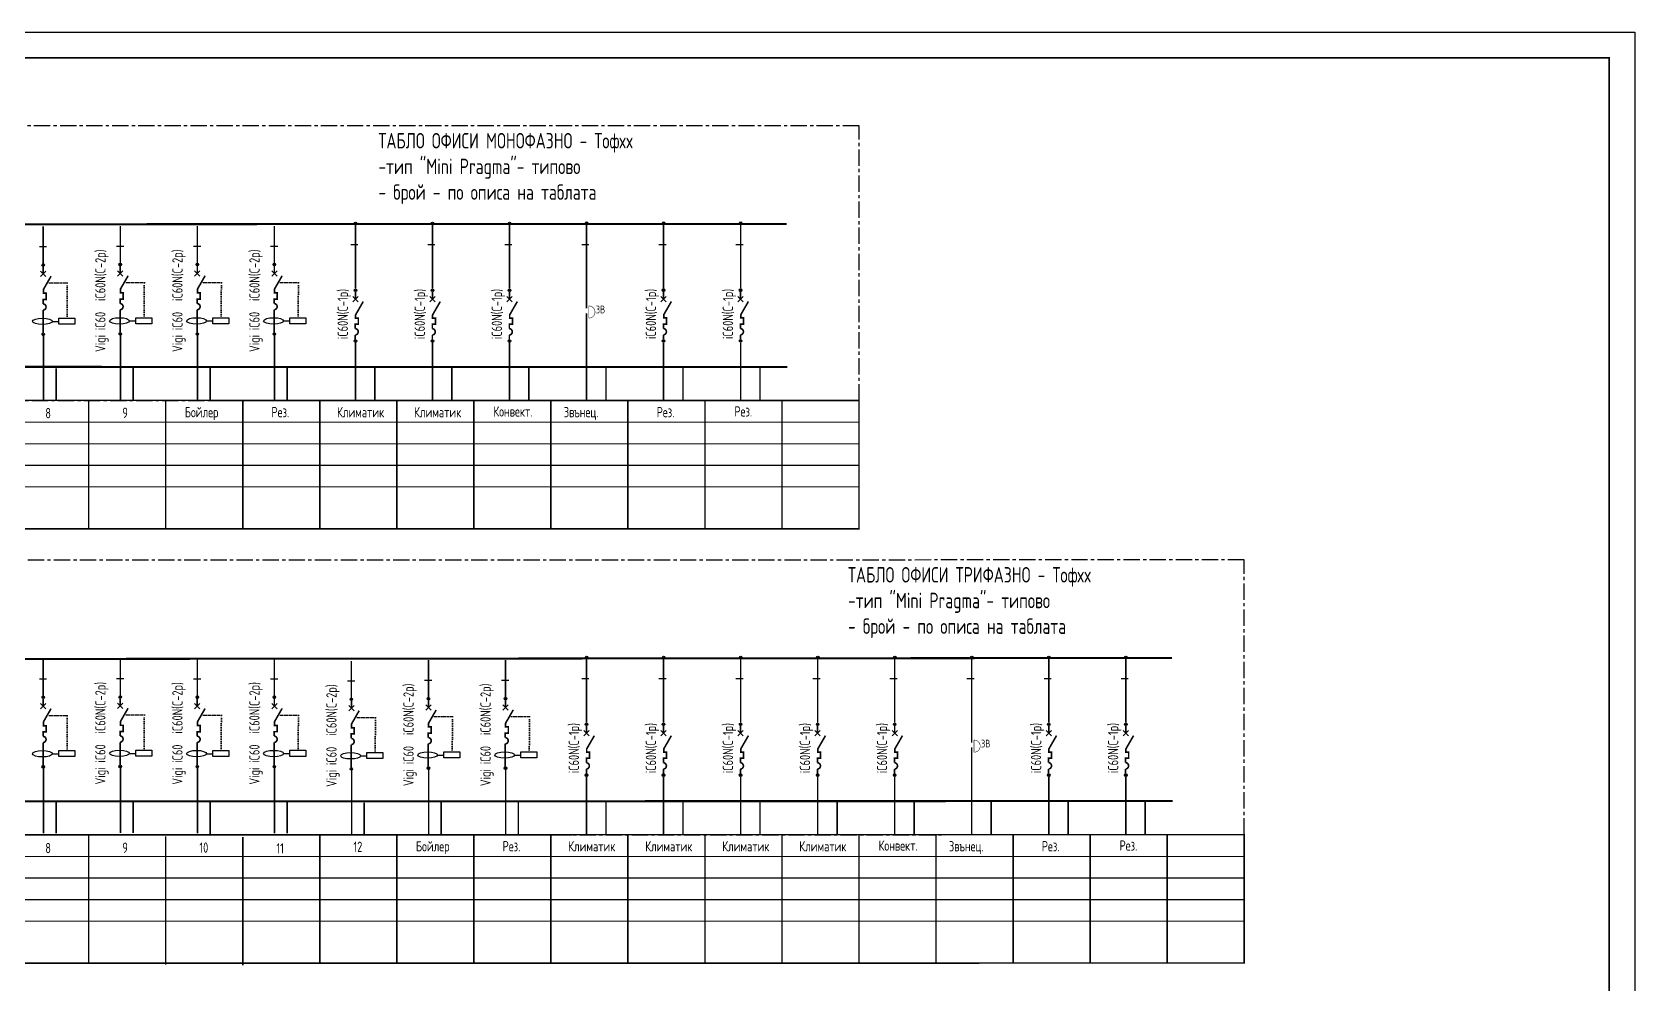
# Model space of a CAD drawing. Extents: x 25325 to 182345, y 3956 to 147305.
# Drawn here: x 29376 to 32497, y 10436 to 12289 of the extents above; entities that cross this region are included whole.
import ezdxf

# ---------------------------------------------------------------- set-up
doc = ezdxf.new("R2010")
doc.units = 0
doc.header["$MEASUREMENT"] = 0
doc.header["$PDMODE"] = 32
doc.header["$PDSIZE"] = 5
for name, pattern in [('ACAD_ISO07W100', [3.5, 0.5, -3]), ('CENTER', [50.8, 31.75, -6.35, 6.35, -6.35]), ('DASHED', [0.75, 0.5, -0.25])]:
    doc.linetypes.add(name, pattern=pattern)
doc.layers.get('0').update_dxf_attribs({"linetype": 'CONTINUOUS'})
doc.layers.add('CAT6A UNDERGROUND PORTS ROUTING', color=1, linetype='CONTINUOUS')
doc.layers.add('ELSH', color=111, linetype='CONTINUOUS')
doc.styles.get("Standard").update_dxf_attribs({"font": 'simplex.shx', "width": 0.7, "height": 10})

# ---------------------------------------------------------------- blocks, each defined once
blk = doc.blocks.new('A2_M100')
at = {"ltscale": 30}
blk.add_lwpolyline([(0, 4200), (5940.6, 4200), (5940.6, 0), (0, 0)], close=True, dxfattribs=at)
at = {"const_width": 3}
blk.add_lwpolyline([(5890.6, 4150), (200, 4150), (200, 50), (5890.6, 50)], close=True, dxfattribs=at)

msp = doc.modelspace()

# ---------------------------------------------------------------- linework, layer by layer
at = {"layer": 'CAT6A UNDERGROUND PORTS ROUTING', "const_width": 1}
for points in [[(30460.46, 11756.19), (30460.46, 11732.4, 1.0160314), (30460.37, 11756.1, 0.9803125)], [(31210.46, 10911.03), (31210.46, 10887.24, 1.0160314), (31210.37, 10910.94, 0.9803125)]]:
    msp.add_lwpolyline(points, format="xyb", dxfattribs=at)
at = {"layer": 'ELSH'}
for p, q in [((29390.63, 11871.82), (29404.63, 11871.82)), ((29540.63, 11872.58), (29554.63, 11872.58)), ((29690.63, 11872.58), (29704.63, 11872.58)), ((29840.63, 11872.58), (29854.63, 11872.58)), ((29996.72, 11875.61, -9708.4), (30010.72, 11875.61, -9708.4)), ((30146.72, 11875.61, -9708.4), (30160.72, 11875.61, -9708.4)), ((30296.72, 11875.61, -9708.4), (30310.72, 11875.61, -9708.4)), ((30446.72, 11875.75, -9708.4), (30460.72, 11875.75, -9708.4)), ((30596.72, 11875.75, -9708.4), (30610.72, 11875.75, -9708.4)), ((30746.72, 11875.75, -9708.4), (30760.72, 11875.75, -9708.4)), ((29392.83, 11823.84), (29403.23, 11813.45)), ((29392.83, 11813.45), (29403.23, 11823.84)), ((29542.83, 11824.6), (29553.23, 11814.21)), ((29542.83, 11814.21), (29553.23, 11824.6)), ((29692.83, 11824.6), (29703.23, 11814.21)), ((29692.83, 11814.21), (29703.23, 11824.6)), ((29842.83, 11824.6), (29853.23, 11814.21)), ((29842.83, 11814.21), (29853.23, 11824.6)), ((30000.73, 11774.44, -9708.4), (30011.13, 11764.05, -9708.4)), ((30000.73, 11764.05, -9708.4), (30011.13, 11774.44, -9708.4)), ((30150.73, 11774.44, -9708.4), (30161.13, 11764.05, -9708.4)), ((30150.73, 11764.05, -9708.4), (30161.13, 11774.44, -9708.4)), ((30300.73, 11774.44, -9708.4), (30311.13, 11764.05, -9708.4)), ((30300.73, 11764.05, -9708.4), (30311.13, 11774.44, -9708.4)), ((30600.73, 11774.59, -9708.4), (30611.13, 11764.19, -9708.4)), ((30600.73, 11764.19, -9708.4), (30611.13, 11774.59, -9708.4)), ((30750.73, 11774.59, -9708.4), (30761.13, 11764.19, -9708.4)), ((30750.73, 11764.19, -9708.4), (30761.13, 11774.59, -9708.4)), ((26886.49, 11530.74), (30986.49, 11529.94)), ((26886.49, 11488.74), (30986.49, 11487.94)), ((26886.49, 11446.74), (30986.49, 11445.94)), ((26886.49, 11404.74), (30986.49, 11403.94)), ((29390.63, 11029.88), (29404.63, 11029.88)), ((29540.63, 11030.64), (29554.63, 11030.64)), ((29690.63, 11030.15), (29704.63, 11030.15)), ((29840.63, 11030.29), (29854.63, 11030.29)), ((29990.63, 11025.9), (30004.63, 11025.9)), ((30140.63, 11027.42), (30154.63, 11027.42)), ((30290.63, 11027.42), (30304.63, 11027.42)), ((30446.72, 11030.45, -9708.4), (30460.72, 11030.45, -9708.4)), ((30596.72, 11030.45, -9708.4), (30610.72, 11030.45, -9708.4)), ((30746.72, 11030.45, -9708.4), (30760.72, 11030.45, -9708.4)), ((30896.72, 11030.45, -9708.4), (30910.72, 11030.45, -9708.4)), ((31046.72, 11030.45, -9708.4), (31060.72, 11030.45, -9708.4)), ((31196.72, 11030.59, -9708.4), (31210.72, 11030.59, -9708.4)), ((31346.72, 11030.59, -9708.4), (31360.72, 11030.59, -9708.4)), ((31496.72, 11030.59, -9708.4), (31510.72, 11030.59, -9708.4)), ((29392.83, 10981.9), (29403.22, 10971.5)), ((29392.83, 10971.5), (29403.22, 10981.9)), ((29542.83, 10982.66), (29553.22, 10972.26)), ((29542.83, 10972.26), (29553.22, 10982.66)), ((29692.83, 10982.17), (29703.22, 10971.78)), ((29692.83, 10971.78), (29703.22, 10982.17)), ((29842.83, 10982.31), (29853.22, 10971.92)), ((29842.83, 10971.92), (29853.22, 10982.31)), ((29992.83, 10977.92), (30003.23, 10967.52)), ((29992.83, 10967.52), (30003.23, 10977.92)), ((30142.83, 10979.44), (30153.23, 10969.05)), ((30142.83, 10969.05), (30153.23, 10979.44)), ((30292.83, 10979.44), (30303.23, 10969.05)), ((30292.83, 10969.05), (30303.23, 10979.44)), ((30450.73, 10929.28, -9708.4), (30461.13, 10918.89, -9708.4)), ((30450.73, 10918.89, -9708.4), (30461.13, 10929.28, -9708.4)), ((30600.73, 10929.28, -9708.4), (30611.13, 10918.89, -9708.4)), ((30600.73, 10918.89, -9708.4), (30611.13, 10929.28, -9708.4)), ((30750.73, 10929.28, -9708.4), (30761.13, 10918.89, -9708.4)), ((30750.73, 10918.89, -9708.4), (30761.13, 10929.28, -9708.4)), ((30900.73, 10929.28, -9708.4), (30911.13, 10918.89, -9708.4)), ((30900.73, 10918.89, -9708.4), (30911.13, 10929.28, -9708.4)), ((31050.73, 10929.28, -9708.4), (31061.13, 10918.89, -9708.4)), ((31050.73, 10918.89, -9708.4), (31061.13, 10929.28, -9708.4)), ((31350.73, 10929.43, -9708.4), (31361.13, 10919.03, -9708.4)), ((31350.73, 10919.03, -9708.4), (31361.13, 10929.43, -9708.4)), ((31500.73, 10929.43, -9708.4), (31511.13, 10919.03, -9708.4)), ((31500.73, 10919.03, -9708.4), (31511.13, 10929.43, -9708.4)), ((26886.49, 10683.97), (31736.49, 10684.78)), ((26886.49, 10641.97), (31736.49, 10642.78)), ((26886.49, 10599.97), (31736.49, 10600.78)), ((26886.49, 10557.97), (31736.49, 10558.78))]:
    msp.add_line(p, q, dxfattribs=at)
at = {"layer": 'ELSH', "linetype": 'CENTER'}
for points in [[(26886.49, 11572.74), (30986.49, 11571.94), (30986.49, 12106.71), (26886.49, 12107.5)], [(26886.49, 10725.97), (31736.49, 10726.78), (31736.49, 11261.55), (26886.49, 11260.74)]]:
    msp.add_lwpolyline(points, close=True, dxfattribs=at)
at = {"layer": 'ELSH', "flags": 128}
for points, const_width in [([(28111.09, 11914.51), (30845.85, 11915.86)], 4), ([(29486.49, 11571.8), (29486.49, 11321.81)], 3), ([(29636.49, 11571.8), (29636.49, 11321.81)], 3), ([(29786.49, 11571.8), (29786.49, 11321.81)], 3), ([(29936.49, 11571.8), (29936.49, 11321.81)], 3), ([(30086.49, 11571.8), (30086.49, 11321.81)], 3), ([(30236.49, 11571.8), (30236.49, 11321.81)], 3), ([(30386.49, 11571.8), (30386.49, 11321.81)], 3), ([(30536.49, 11571.94), (30536.49, 11321.95)], 3), ([(30686.49, 11571.94), (30686.49, 11321.95)], 3), ([(30836.49, 11571.94), (30836.49, 11321.95)], 3), ([(28111.09, 11067.74), (31595.85, 11070.7)], 4), ([(29486.49, 10725.03), (29486.49, 10475.04)], 3), ([(29636.49, 10723.66), (29636.49, 10473.67)], 3), ([(29786.49, 10722.29), (29786.49, 10472.29)], 3), ([(29936.49, 10725.11), (29936.49, 10475.12)], 3), ([(30086.49, 10726.64), (30086.49, 10476.65)], 3), ([(30236.49, 10726.64), (30236.49, 10476.65)], 3), ([(30386.49, 10726.64), (30386.49, 10476.65)], 3), ([(30536.49, 10726.64), (30536.49, 10476.65)], 3), ([(30686.49, 10726.64), (30686.49, 10476.65)], 3), ([(30836.49, 10726.64), (30836.49, 10476.65)], 3), ([(30986.49, 10726.64), (30986.49, 10476.65)], 3), ([(31136.49, 10726.64), (31136.49, 10476.65)], 3), ([(31286.49, 10726.78), (31286.49, 10476.79)], 3), ([(31436.49, 10726.78), (31436.49, 10476.79)], 3), ([(31586.49, 10726.78), (31586.49, 10476.79)], 3)]:
    msp.add_lwpolyline(points, dxfattribs=dict(at, const_width=const_width))
at = {"layer": 'ELSH'}
for points, const_width in [([(29398.03, 11836.58), (29398.03, 11910.88)], 3), ([(29548.03, 11837.34), (29548.03, 11911.64)], 3), ([(29698.03, 11837.34), (29698.03, 11911.64)], 3), ([(29848.03, 11837.34), (29848.03, 11911.64)], 3), ([(29398.03, 11833.59), (29398.03, 11818.64)], 3.15), ([(29548.03, 11834.35), (29548.03, 11819.41)], 3.15), ([(29698.03, 11834.35), (29698.03, 11819.41)], 3.15), ([(29848.03, 11834.35), (29848.03, 11819.41)], 3.15), ([(29398.51, 11698.56), (29398.51, 11571.04)], 3), ([(29548.51, 11699.32), (29548.51, 11571.8)], 3), ([(29698.51, 11699.32), (29698.51, 11571.8)], 3), ([(29848.51, 11699.32), (29848.51, 11571.8)], 3), ([(29398.03, 10994.63), (29398.03, 11068.94)], 3), ([(29548.03, 10995.39), (29548.03, 11069.7)], 3), ([(29698.02, 10994.91), (29698.02, 11069.22)], 3), ([(29848.02, 10995.05), (29848.02, 11069.35)], 3), ([(29998.03, 10990.65), (29998.03, 11064.96)], 3), ([(30148.03, 10992.18), (30148.03, 11066.49)], 3), ([(30298.03, 10992.18), (30298.03, 11066.49)], 3), ([(29398.03, 10991.65), (29398.03, 10976.7)], 3.15), ([(29548.03, 10992.41), (29548.03, 10977.46)], 3.15), ([(29698.02, 10991.93), (29698.02, 10976.98)], 3.15), ([(29848.02, 10992.06), (29848.02, 10977.12)], 3.15), ([(29998.03, 10987.67), (29998.03, 10972.72)], 3.15), ([(30148.03, 10989.2), (30148.03, 10974.25)], 3.15), ([(30298.03, 10989.2), (30298.03, 10974.25)], 3.15), ([(29398.51, 10856.61), (29398.51, 10729.09)], 3), ([(29548.51, 10857.38), (29548.51, 10729.86)], 3), ([(29698.51, 10856.89), (29698.51, 10729.37)], 3), ([(29848.51, 10857.03), (29848.51, 10729.51)], 3), ([(29998.51, 10852.63), (29998.51, 10725.11)], 3), ([(30148.51, 10854.16), (30148.51, 10726.64)], 3), ([(30298.51, 10854.16), (30298.51, 10726.64)], 3)]:
    msp.add_lwpolyline(points, dxfattribs=dict(at, const_width=const_width))
at = {"layer": 'ELSH', "elevation": -9708.4}
for points, const_width in [([(30005.93, 11915.04), (30005.93, 11789.8)], 3), ([(30155.93, 11915.04), (30155.93, 11789.8)], 3), ([(30305.93, 11915.04), (30305.93, 11789.8)], 3), ([(30455.93, 11915.18), (30455.93, 11751.15)], 3), ([(30605.93, 11915.18), (30605.93, 11789.94)], 3), ([(30755.93, 11915.18), (30755.93, 11789.94)], 3), ([(30005.93, 11784.19), (30005.93, 11769.25)], 3.15), ([(30155.93, 11784.19), (30155.93, 11769.25)], 3.15), ([(30305.93, 11784.19), (30305.93, 11769.25)], 3.15), ([(30605.93, 11784.34), (30605.93, 11769.39)], 3.15), ([(30755.93, 11784.34), (30755.93, 11769.39)], 3.15), ([(30455.93, 11741.85), (30455.93, 11573.08)], 3), ([(30005.93, 11684.47), (30005.93, 11572.94)], 3), ([(30155.93, 11684.47), (30155.93, 11572.94)], 3), ([(30305.93, 11684.47), (30305.93, 11572.94)], 3), ([(30605.93, 11684.61), (30605.93, 11573.08)], 3), ([(30755.93, 11684.61), (30755.93, 11573.08)], 3), ([(30455.93, 11069.88), (30455.93, 10944.64)], 3), ([(30605.93, 11069.88), (30605.93, 10944.64)], 3), ([(30755.93, 11069.88), (30755.93, 10944.64)], 3), ([(30905.93, 11069.88), (30905.93, 10944.64)], 3), ([(31055.93, 11069.88), (31055.93, 10944.64)], 3), ([(31205.93, 11070.02), (31205.93, 10905.99)], 3), ([(31355.93, 11070.02), (31355.93, 10944.79)], 3), ([(31505.93, 11070.02), (31505.93, 10944.79)], 3), ([(30455.93, 10939.04), (30455.93, 10924.09)], 3.15), ([(30605.93, 10939.04), (30605.93, 10924.09)], 3.15), ([(30755.93, 10939.04), (30755.93, 10924.09)], 3.15), ([(30905.93, 10939.04), (30905.93, 10924.09)], 3.15), ([(31055.93, 10939.04), (31055.93, 10924.09)], 3.15), ([(31355.93, 10939.18), (31355.93, 10924.23)], 3.15), ([(31505.93, 10939.18), (31505.93, 10924.23)], 3.15), ([(31205.93, 10896.69), (31205.93, 10727.92)], 3), ([(30455.93, 10839.31), (30455.93, 10727.78)], 3), ([(30605.93, 10839.31), (30605.93, 10727.78)], 3), ([(30755.93, 10839.31), (30755.93, 10727.78)], 3), ([(30905.93, 10839.31), (30905.93, 10727.78)], 3), ([(31055.93, 10839.31), (31055.93, 10727.78)], 3), ([(31355.93, 10839.45), (31355.93, 10727.92)], 3), ([(31505.93, 10839.45), (31505.93, 10727.92)], 3)]:
    msp.add_lwpolyline(points, dxfattribs=dict(at, const_width=const_width))
at = {"layer": 'ELSH', "const_width": 3.15}
for points in [[(29413.25, 11814.04), (29398.31, 11788.12), (29398.31, 11780.77), (29403.66, 11780.77), (29403.66, 11768.77), (29397.74, 11768.77), (29397.74, 11760.05, -0.9529545), (29397.74, 11747.94), (29397.74, 11703.24)], [(29563.25, 11814.8), (29548.31, 11788.88), (29548.31, 11781.53), (29553.66, 11781.53), (29553.66, 11769.53), (29547.74, 11769.53), (29547.74, 11760.81, -0.9529545), (29547.74, 11748.7), (29547.74, 11704.01)], [(29713.25, 11814.8), (29698.31, 11788.88), (29698.31, 11781.53), (29703.66, 11781.53), (29703.66, 11769.53), (29697.74, 11769.53), (29697.74, 11760.81, -0.9529545), (29697.74, 11748.7), (29697.74, 11704.01)], [(29863.25, 11814.8), (29848.31, 11788.88), (29848.31, 11781.53), (29853.66, 11781.53), (29853.66, 11769.53), (29847.74, 11769.53), (29847.74, 11760.81, -0.9529545), (29847.74, 11748.7), (29847.74, 11704.01)], [(29413.24, 10972.1), (29398.3, 10946.18), (29398.3, 10938.83), (29403.66, 10938.83), (29403.66, 10926.82), (29397.74, 10926.82), (29397.74, 10918.1, -0.9529545), (29397.74, 10905.99), (29397.74, 10861.3)], [(29563.24, 10972.86), (29548.3, 10946.94), (29548.3, 10939.59), (29553.66, 10939.59), (29553.66, 10927.59), (29547.74, 10927.59), (29547.74, 10918.87, -0.9529545), (29547.74, 10906.75), (29547.74, 10862.06)], [(29713.24, 10972.37), (29698.3, 10946.46), (29698.3, 10939.1), (29703.66, 10939.1), (29703.66, 10927.1), (29697.74, 10927.1), (29697.74, 10918.38, -0.9529545), (29697.74, 10906.27), (29697.74, 10861.58)], [(29863.24, 10972.51), (29848.3, 10946.59), (29848.3, 10939.24), (29853.66, 10939.24), (29853.66, 10927.24), (29847.74, 10927.24), (29847.74, 10918.52, -0.9529545), (29847.74, 10906.41), (29847.74, 10861.72)], [(30013.25, 10968.12), (29998.31, 10942.2), (29998.31, 10934.85), (30003.66, 10934.85), (30003.66, 10922.84), (29997.74, 10922.84), (29997.74, 10914.13, -0.9529545), (29997.74, 10902.01), (29997.74, 10857.32)], [(30163.25, 10969.64), (30148.31, 10943.73), (30148.31, 10936.37), (30153.66, 10936.37), (30153.66, 10924.37), (30147.74, 10924.37), (30147.74, 10915.65, -0.9529545), (30147.74, 10903.54), (30147.74, 10858.85)], [(30313.25, 10969.64), (30298.31, 10943.73), (30298.31, 10936.37), (30303.66, 10936.37), (30303.66, 10924.37), (30297.74, 10924.37), (30297.74, 10915.65, -0.9529545), (30297.74, 10903.54), (30297.74, 10858.85)]]:
    msp.add_lwpolyline(points, format="xyb", dxfattribs=at)
at = {"layer": 'ELSH', "linetype": 'ACAD_ISO07W100'}
for points in [[(29444.46, 11732.43), (29444.89, 11800.91), (29406.26, 11800.91)], [(29594.46, 11733.19), (29594.89, 11801.68), (29556.26, 11801.68)], [(29744.46, 11733.19), (29744.89, 11801.68), (29706.26, 11801.68)], [(29894.46, 11733.19), (29894.89, 11801.68), (29856.26, 11801.68)], [(29444.46, 10890.49), (29444.89, 10958.97), (29406.25, 10958.97)], [(29594.46, 10891.25), (29594.89, 10959.73), (29556.25, 10959.73)], [(29744.45, 10890.76), (29744.89, 10959.25), (29706.25, 10959.25)], [(29894.45, 10890.9), (29894.88, 10959.39), (29856.25, 10959.39)], [(30194.46, 10888.03), (30194.89, 10956.52), (30156.26, 10956.52)], [(30344.46, 10888.03), (30344.89, 10956.52), (30306.26, 10956.52)], [(30044.46, 10886.51), (30044.89, 10954.99), (30006.26, 10954.99)]]:
    msp.add_lwpolyline(points, dxfattribs=at)
at = {"layer": 'ELSH', "const_width": 3.15, "elevation": -9708.4}
for points in [[(30021.15, 11764.64), (30006.21, 11738.72), (30006.21, 11732.53), (30011.56, 11732.53), (30011.56, 11720.52), (30005.64, 11720.52), (30005.64, 11711.81, -0.9529545), (30005.64, 11699.69), (30005.64, 11690.28)], [(30171.15, 11764.64), (30156.21, 11738.72), (30156.21, 11732.53), (30161.56, 11732.53), (30161.56, 11720.52), (30155.64, 11720.52), (30155.64, 11711.81, -0.9529545), (30155.64, 11699.69), (30155.64, 11690.28)], [(30321.15, 11764.64), (30306.21, 11738.72), (30306.21, 11732.53), (30311.56, 11732.53), (30311.56, 11720.52), (30305.64, 11720.52), (30305.64, 11711.81, -0.9529545), (30305.64, 11699.69), (30305.64, 11690.28)], [(30621.15, 11764.78), (30606.21, 11738.87), (30606.21, 11732.67), (30611.56, 11732.67), (30611.56, 11720.67), (30605.64, 11720.67), (30605.64, 11711.95, -0.9529545), (30605.64, 11699.83), (30605.64, 11690.42)], [(30771.15, 11764.78), (30756.21, 11738.87), (30756.21, 11732.67), (30761.56, 11732.67), (30761.56, 11720.67), (30755.64, 11720.67), (30755.64, 11711.95, -0.9529545), (30755.64, 11699.83), (30755.64, 11690.42)], [(30471.15, 10919.48), (30456.21, 10893.57), (30456.21, 10887.37), (30461.56, 10887.37), (30461.56, 10875.37), (30455.64, 10875.37), (30455.64, 10866.65, -0.9529545), (30455.64, 10854.53), (30455.64, 10845.12)], [(30621.15, 10919.48), (30606.21, 10893.57), (30606.21, 10887.37), (30611.56, 10887.37), (30611.56, 10875.37), (30605.64, 10875.37), (30605.64, 10866.65, -0.9529545), (30605.64, 10854.53), (30605.64, 10845.12)], [(30771.15, 10919.48), (30756.21, 10893.57), (30756.21, 10887.37), (30761.56, 10887.37), (30761.56, 10875.37), (30755.64, 10875.37), (30755.64, 10866.65, -0.9529545), (30755.64, 10854.53), (30755.64, 10845.12)], [(30921.15, 10919.48), (30906.21, 10893.57), (30906.21, 10887.37), (30911.56, 10887.37), (30911.56, 10875.37), (30905.64, 10875.37), (30905.64, 10866.65, -0.9529545), (30905.64, 10854.53), (30905.64, 10845.12)], [(31071.15, 10919.48), (31056.21, 10893.57), (31056.21, 10887.37), (31061.56, 10887.37), (31061.56, 10875.37), (31055.64, 10875.37), (31055.64, 10866.65, -0.9529545), (31055.64, 10854.53), (31055.64, 10845.12)], [(31371.15, 10919.63), (31356.21, 10893.71), (31356.21, 10887.51), (31361.56, 10887.51), (31361.56, 10875.51), (31355.64, 10875.51), (31355.64, 10866.79, -0.9529545), (31355.64, 10854.67), (31355.64, 10845.27)], [(31521.15, 10919.63), (31506.21, 10893.71), (31506.21, 10887.51), (31511.56, 10887.51), (31511.56, 10875.51), (31505.64, 10875.51), (31505.64, 10866.79, -0.9529545), (31505.64, 10854.67), (31505.64, 10845.27)]]:
    msp.add_lwpolyline(points, format="xyb", dxfattribs=at)
at = {"layer": 'ELSH'}
for points in [[(29415.83, 11726.01), (29428.31, 11726.01)], [(29565.83, 11726.77), (29578.31, 11726.77)], [(29715.83, 11726.77), (29728.31, 11726.77)], [(29865.83, 11726.77), (29878.31, 11726.77)], [(29415.82, 10884.06), (29428.31, 10884.06)], [(29565.82, 10884.83), (29578.31, 10884.83)], [(29715.82, 10884.34), (29728.31, 10884.34)], [(29865.82, 10884.48), (29878.3, 10884.48)], [(30015.83, 10880.09), (30028.31, 10880.09)], [(30165.83, 10881.61), (30178.31, 10881.61)], [(30315.83, 10881.61), (30328.31, 10881.61)]]:
    msp.add_lwpolyline(points, dxfattribs=at)
at = {"layer": 'ELSH', "elevation": 9708.4}
for points in [[(29428.31, 11732.43), (29459.26, 11732.43), (29459.26, 11720.7), (29428.31, 11720.7)], [(29578.31, 11733.19), (29609.26, 11733.19), (29609.26, 11721.46), (29578.31, 11721.46)], [(29728.31, 11733.19), (29759.26, 11733.19), (29759.26, 11721.46), (29728.31, 11721.46)], [(29878.31, 11733.19), (29909.26, 11733.19), (29909.26, 11721.46), (29878.31, 11721.46)], [(29428.31, 10890.49), (29459.26, 10890.49), (29459.26, 10878.75), (29428.31, 10878.75)], [(29578.31, 10891.25), (29609.26, 10891.25), (29609.26, 10879.51), (29578.31, 10879.51)], [(29728.31, 10890.76), (29759.26, 10890.76), (29759.26, 10879.03), (29728.31, 10879.03)], [(29878.3, 10890.9), (29909.26, 10890.9), (29909.26, 10879.17), (29878.3, 10879.17)], [(30028.31, 10886.51), (30059.26, 10886.51), (30059.26, 10874.77), (30028.31, 10874.77)], [(30178.31, 10888.03), (30209.26, 10888.03), (30209.26, 10876.3), (30178.31, 10876.3)], [(30328.31, 10888.03), (30359.26, 10888.03), (30359.26, 10876.3), (30328.31, 10876.3)]]:
    msp.add_lwpolyline(points, close=True, dxfattribs=at)
at = {"layer": 'ELSH', "linetype": 'DASHED', "const_width": 4, "flags": 128}
for points in [[(30847.06, 11637.2), (27073.72, 11637.99)], [(31597.06, 10792.04), (27073.72, 10791.22)]]:
    msp.add_lwpolyline(points, dxfattribs=at)
at = {"layer": 'ELSH', "linetype": 'DASHED', "const_width": 3, "elevation": -9708.4}
for points in [[(29423.04, 11634.75), (29423.04, 11571.04)], [(29573.04, 11635.52), (29573.04, 11571.8)], [(29723.04, 11635.52), (29723.04, 11571.8)], [(29873.04, 11635.52), (29873.04, 11571.8)], [(30043.76, 11635.52), (30043.76, 11571.8)], [(30193.76, 11635.52), (30193.76, 11571.8)], [(30343.76, 11635.52), (30343.76, 11571.8)], [(30493.76, 11635.66), (30493.76, 11571.94)], [(30643.76, 11635.66), (30643.76, 11571.94)], [(30793.76, 11635.66), (30793.76, 11571.94)], [(29423.04, 10792.81), (29423.04, 10729.09)], [(29573.04, 10793.57), (29573.04, 10729.86)], [(29873.03, 10793.23), (29873.03, 10729.51)], [(30023.04, 10788.83), (30023.04, 10725.11)], [(30173.04, 10790.36), (30173.04, 10726.64)], [(30323.04, 10790.36), (30323.04, 10726.64)], [(30493.76, 10790.36), (30493.76, 10726.64)], [(30643.76, 10790.36), (30643.76, 10726.64)], [(30793.76, 10790.36), (30793.76, 10726.64)], [(30943.76, 10790.36), (30943.76, 10726.64)], [(31093.76, 10790.36), (31093.76, 10726.64)], [(31243.76, 10790.5), (31243.76, 10726.78)], [(31393.76, 10790.5), (31393.76, 10726.78)], [(31543.76, 10790.5), (31543.76, 10726.78)]]:
    msp.add_lwpolyline(points, dxfattribs=at)
at = {"layer": 'ELSH', "const_width": 3}
for points in [[(26886.49, 11322.74), (30986.49, 11321.95), (30986.49, 11571.94), (26886.49, 11572.74)], [(26886.49, 10475.97), (31736.49, 10476.79), (31736.49, 10726.78), (26886.49, 10725.97)]]:
    msp.add_lwpolyline(points, close=True, dxfattribs=at)
at = {"layer": 'ELSH', "linetype": 'DASHED', "const_width": 3}
msp.add_lwpolyline([(29723.03, 10791.74), (29723.03, 10728.02)], dxfattribs=at)
at = {"layer": 'ELSH'}
for centre in [(29396.52, 11726.17), (29546.52, 11726.93), (29696.52, 11726.93), (29846.52, 11726.93), (29396.52, 10884.22), (29546.52, 10884.98), (29696.52, 10884.5), (29846.51, 10884.64), (29996.52, 10880.24), (30146.52, 10881.77), (30296.52, 10881.77)]:
    msp.add_ellipse(centre, major_axis=(19.31, 0), ratio=0.3219263, dxfattribs=at)
for p in [(30006.09, 11916.97), (30156.09, 11916.97), (30306.09, 11916.97), (30456.09, 11917.11), (30606.09, 11917.11), (30756.09, 11917.11), (29398.03, 11835.96), (29548.03, 11836.72), (29698.03, 11836.72), (29848.03, 11836.72), (30005.93, 11786.56, -9708.4), (30155.93, 11786.56, -9708.4), (30305.93, 11786.56, -9708.4), (30605.93, 11786.7, -9708.4), (30755.93, 11786.7, -9708.4), (29398.03, 11700.64), (29548.03, 11701.4), (29698.03, 11701.4), (29848.03, 11701.4), (30005.93, 11687.67, -9708.4), (30155.93, 11687.67, -9708.4), (30305.93, 11687.67, -9708.4), (30605.93, 11687.82, -9708.4), (30755.93, 11687.82, -9708.4), (30456.09, 11071.81), (30606.09, 11071.81), (30756.09, 11071.81), (30906.09, 11071.81), (31056.09, 11071.81), (31206.09, 11071.95), (31356.09, 11071.95), (31506.09, 11071.95), (29398.03, 10994.01), (29548.03, 10994.77), (29698.02, 10994.29), (29848.02, 10994.43), (29998.03, 10990.03), (30148.03, 10991.56), (30298.03, 10991.56), (30455.93, 10941.4, -9708.4), (30605.93, 10941.4, -9708.4), (30755.93, 10941.4, -9708.4), (30905.93, 10941.4, -9708.4), (31055.93, 10941.4, -9708.4), (31355.93, 10941.54, -9708.4), (31505.93, 10941.54, -9708.4), (29548.03, 10859.45), (29848.02, 10859.11), (29398.03, 10858.69), (29698.02, 10858.97), (29998.03, 10854.71), (30148.03, 10856.24), (30298.03, 10856.24), (30455.93, 10842.51, -9708.4), (30605.93, 10842.51, -9708.4), (30755.93, 10842.51, -9708.4), (30905.93, 10842.51, -9708.4), (31055.93, 10842.51, -9708.4), (31355.93, 10842.66, -9708.4), (31505.93, 10842.66, -9708.4)]:
    msp.add_point(p, dxfattribs=at)

# ---------------------------------------------------------------- block references
msp.add_blockref('A2_M100', (26556.75, 8089.32), dxfattribs=at)

# ---------------------------------------------------------------- texts
at = {"layer": 'CAT6A UNDERGROUND PORTS ROUTING', "char_height": 15, "attachment_point": 1}
for insert in [(30474.01, 11756.65), (31224.01, 10911.49)]:
    msp.add_mtext('ЗВ', dxfattribs=dict(at, insert=insert))
at = {"layer": 'ELSH', "attachment_point": 1}
for s, insert, char_height in [('{\\Fsimplex|c204;ТАБЛО ОФИСИ МОНОФАЗНО }- {\\Fsimplex|c204;Тофх}x \\P-{\\Fsimplex|c204;тип }"Mini Pragma"- {\\Fsimplex|c204;типово\\P}- {\\Fsimplex|c204;брой }- {\\Fsimplex|c204;по описа на таблата}', (30050.62, 12092.76), 30), ('8', (29402.07, 11557.36), 20), ('9', (29552.07, 11558.02), 20), ('Бойлер', (29673.7, 11559.22), 20), ('Рез.', (29842.48, 11559.37), 20), ('Климатик', (29970.16, 11559.22), 20), ('Климатик', (30120.16, 11559.22), 20), ('{\\Fsimplex|c204;Конвект.}', (30274.66, 11560.62), 20), ('Звънец.', (30411.69, 11559.37), 20), ('Рез.', (30592.48, 11559.37), 20), ('Рез.', (30743.82, 11560.76), 20), ('{\\Fsimplex|c204;ТАБЛО ОФИСИ ТРИФАЗНО }- {\\Fsimplex|c204;Тофх}x \\P-{\\Fsimplex|c204;тип }"Mini Pragma"- {\\Fsimplex|c204;типово\\P}- {\\Fsimplex|c204;брой }- {\\Fsimplex|c204;по описа на таблата}', (30965.08, 11247.6), 30), ('8', (29402.07, 10710.6), 20), ('9', (29552.07, 10711.25), 20), ('{\\Fsimplex|c204;10}', (29702.07, 10711.52), 20), ('{\\Fsimplex|c204;11}', (29852.07, 10710.15), 20), ('{\\Fsimplex|c204;12}', (30002.07, 10712.98), 20), ('Бойлер', (30123.7, 10714.07), 20), ('Рез.', (30292.48, 10714.21), 20), ('Климатик', (30420.16, 10714.07), 20), ('Климатик', (30570.16, 10714.07), 20), ('Климатик', (30720.16, 10714.07), 20), ('Климатик', (30870.16, 10714.07), 20), ('{\\Fsimplex|c204;Конвект.}', (31024.66, 10715.46), 20), ('Звънец.', (31161.69, 10714.21), 20), ('Рез.', (31342.48, 10714.21), 20), ('Рез.', (31493.82, 10715.6), 20)]:
    msp.add_mtext(s, dxfattribs=dict(at, insert=insert, char_height=char_height))
at = {"layer": 'ELSH', "ltscale": 30, "char_height": 20, "attachment_point": 1, "rotation": 90}
for s, insert in [('iC60N(C-2p)', (29499.26, 11765.73, -9708.4)), ('iC60N(C-2p)', (29649.26, 11765.73, -9708.4)), ('iC60N(C-2p)', (29799.26, 11765.73, -9708.4)), ('Vigi iC60', (29499.26, 11666.38, -9708.4)), ('Vigi iC60', (29649.26, 11666.38, -9708.4)), ('Vigi iC60', (29799.26, 11666.38, -9708.4)), ('iC60N(C-2p)', (29499.25, 10923.79, -9708.4)), ('iC60N(C-2p)', (29649.25, 10923.3, -9708.4)), ('iC60N(C-2p)', (29799.25, 10923.44, -9708.4)), ('iC60N(C-2p)', (29949.26, 10919.05, -9708.4)), ('iC60N(C-2p)', (30099.26, 10920.57, -9708.4)), ('iC60N(C-2p)', (30249.26, 10920.57, -9708.4)), ('Vigi iC60', (29499.25, 10824.43, -9708.4)), ('Vigi iC60', (29649.25, 10823.95, -9708.4)), ('Vigi iC60', (29799.25, 10824.09, -9708.4)), ('Vigi iC60', (29949.26, 10819.69, -9708.4)), ('Vigi iC60', (30099.26, 10821.22, -9708.4)), ('Vigi iC60', (30249.26, 10821.22, -9708.4))]:
    msp.add_mtext(s, dxfattribs=dict(at, insert=insert))
at = {"layer": 'ELSH', "char_height": 20, "attachment_point": 1, "rotation": 90}
for insert in [(29971.26, 11691.53), (30121.26, 11691.53), (30271.26, 11691.53), (30571.26, 11691.67), (30721.26, 11691.67), (30421.26, 10846.37), (30571.26, 10846.37), (30721.26, 10846.37), (30871.26, 10846.37), (31021.26, 10846.37), (31321.26, 10846.51), (31471.26, 10846.51)]:
    msp.add_mtext('iC60N(C-1p)', dxfattribs=dict(at, insert=insert))

doc.saveas('drawing.dxf')
